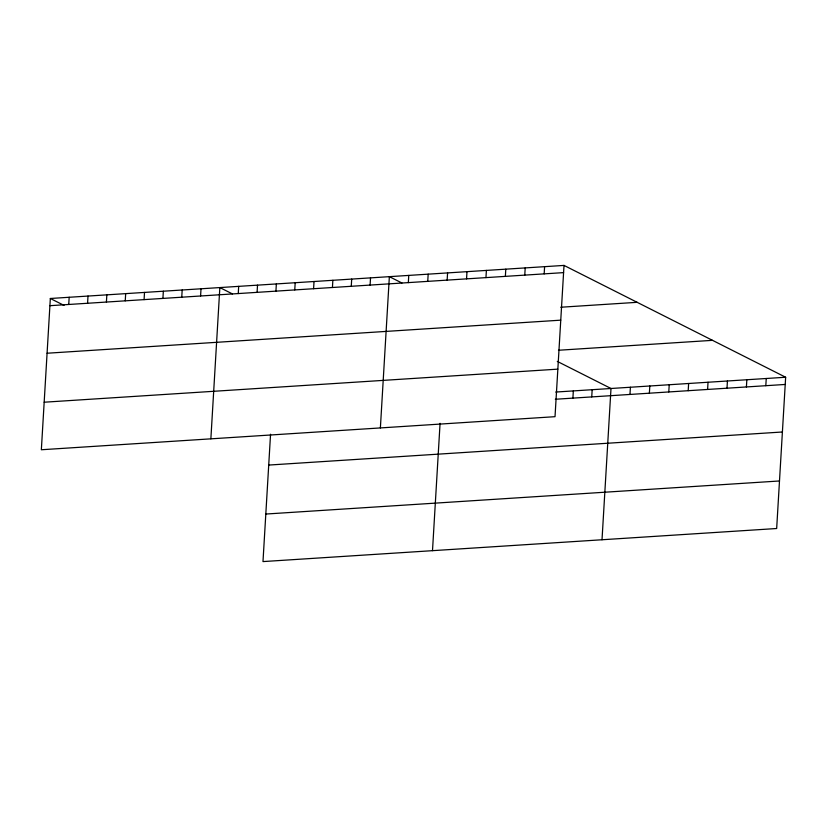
<?xml version="1.0" encoding="UTF-8"?>
<svg xmlns="http://www.w3.org/2000/svg" width="827" height="827" viewBox="0 0 827 827"><rect width="100%" height="100%" fill="white"/><g stroke="black" fill="none" stroke-linecap="round" stroke-linejoin="round"><path stroke-width="1.24" d="M50.333 298.485L41.35 449.754L555.02 416.684L564.014 265.415L50.333 298.485L64.051 305.401M68.744 304.47L69.168 297.265M87.579 303.261L88.003 296.056M106.414 302.051L106.838 294.846M125.249 300.842L125.673 293.637M144.084 299.622L144.508 292.417M162.919 298.413L163.343 291.207M181.754 297.203L182.178 289.998M200.589 295.983L201.013 288.778M210.864 438.837L219.848 287.569L232.418 293.916M238.259 293.564L238.683 286.359M257.094 292.344L257.517 285.15M275.929 291.135L276.352 283.93M270.553 434.227L262.986 561.585L776.667 528.515L785.65 377.246L564.014 265.415M294.763 289.926L295.187 282.72M313.598 288.716L314.022 281.511M332.433 287.496L332.857 280.291M351.268 286.287L351.692 279.081M370.103 285.077L370.527 277.872M380.379 427.931L389.362 276.663L401.932 282.999M408.342 282.617L408.765 275.412M427.745 281.366L428.169 274.161M447.149 280.115L447.583 272.91M432.5 550.668L440.067 423.31M466.552 278.864L466.986 271.659M485.956 277.614L486.39 270.408M505.369 276.363L505.793 269.157M524.773 275.122L525.197 267.917M544.176 273.871L544.6 266.666M572.904 398.118L573.328 390.913M591.739 396.908L592.163 389.703M602.015 539.762L610.998 388.494L557.284 361.389M629.978 394.448L630.401 387.243M649.381 393.197L649.815 385.992M668.785 391.946L669.219 384.741M688.198 390.695L688.622 383.49M707.602 389.445L708.026 382.25M727.005 388.204L727.429 380.999M746.409 386.953L746.843 379.748M765.812 385.702L766.247 378.497M49.909 305.69L563.58 272.621M560.747 307.241L637.152 302.32M47.087 353.232L560.758 320.163M558.473 350.255L712.512 340.342M44.172 402.211L557.843 369.142M555.754 392.05L785.65 377.246M555.32 399.255L785.226 384.452M268.723 465.063L782.394 431.994M265.818 514.043L779.489 480.973"/></g></svg>
